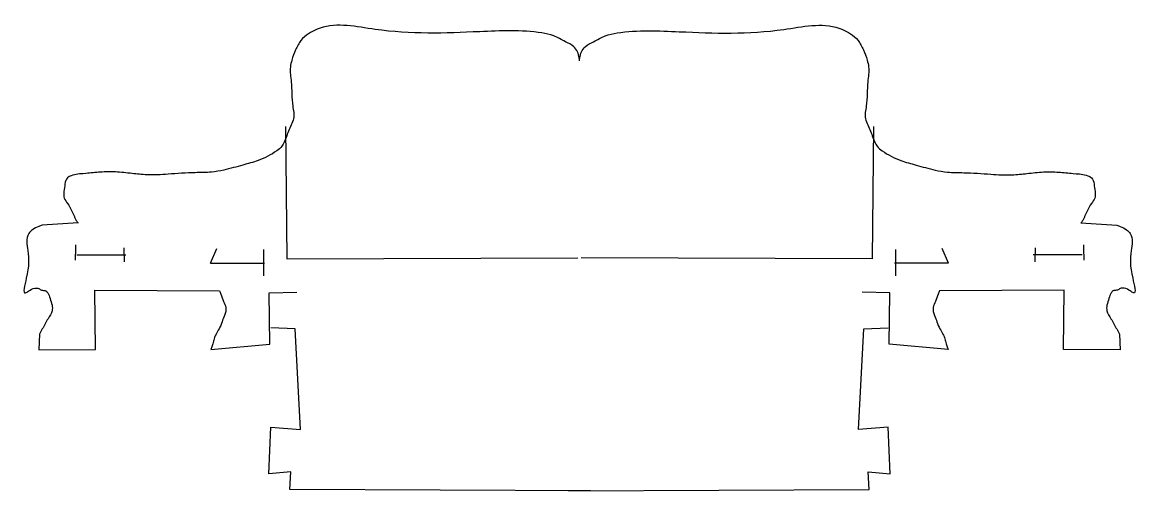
# Model space of a CAD drawing. Extents: x 21 to 145, y 216 to 268.
import ezdxf

# ---------------------------------------------------------------- set-up
doc = ezdxf.new("R2010")
doc.units = 0
doc.layers.add('cuts', color=7, linetype='CONTINUOUS')
doc.layers.add('fold', color=7, linetype='CONTINUOUS')

msp = doc.modelspace()

# ---------------------------------------------------------------- linework, layer by layer
at = {"layer": 'cuts', "color": 1}
msp.add_lwpolyline([(115.595067, 256.58568), (115.477113, 241.841412), (83.039723, 241.959365)], dxfattribs=at)
at = {"layer": 'cuts', "color": 7}
for points in [[(27.0115, 245.851852), (23.001059, 245.615944)], [(138.71408, 245.851852), (142.724524, 245.615944)], [(26.893546, 242.313228), (32.319436, 242.313228)], [(32.111378, 243.087311), (32.153082, 241.502594)], [(41.755768, 241.369597), (42.463497, 243.020953)], [(47.653479, 242.902999), (47.653479, 239.954147)], [(118.072104, 242.902999), (118.072104, 239.954147)], [(123.969814, 241.369596), (123.262086, 243.020953)], [(138.832034, 242.313227), (133.406145, 242.313227)], [(133.614202, 243.087311), (133.572499, 241.502594)], [(41.755768, 241.369597), (47.77143, 241.369597)], [(123.969814, 241.369596), (117.954152, 241.369596)], [(22.706174, 233.466666), (22.647197, 231.697355), (28.957744, 231.756331), (28.898768, 238.361765), (42.758379, 238.302787)], [(143.019407, 233.466666), (143.078385, 231.697355), (136.767837, 231.756331), (136.826813, 238.361765), (122.967202, 238.302787)], [(41.814747, 231.756331), (48.3612, 232.346103), (48.302225, 238.066879), (51.369031, 238.125857)], [(123.910833, 231.756331), (117.36438, 232.346103), (117.423356, 238.066879), (114.356549, 238.125857)], [(84.101306, 216.009451), (50.60233, 216.127406), (50.720285, 218.132626), (48.243245, 217.89672), (48.479155, 223.086702), (51.781871, 222.850793), (51.192101, 234.05644), (48.479155, 234.174391)], [(81.624276, 216.00945), (115.123251, 216.127404), (115.005297, 218.132626), (117.482337, 217.89672), (117.246426, 223.086702), (113.943712, 222.850792), (114.533482, 234.056439), (117.246426, 234.17439)]]:
    msp.add_lwpolyline(points, dxfattribs=at)
for points, knots in [([(82.86279, 263.898838), (82.851732, 264.0102), (82.817273, 264.357214), (82.694684, 264.942673), (82.165527, 265.627303), (81.165367, 266.086096), (80.054311, 266.768864), (76.829366, 267.410187), (70.144284, 267.06656), (62.047359, 266.77855), (55.745215, 268.248502), (53.382814, 267.33742), (52.622687, 266.956964), (51.753895, 266.222868), (51.232852, 265.138993), (50.845164, 264.150913), (50.555366, 262.952258), (50.863062, 261.223554), (50.766133, 259.322994), (51.1756, 257.663128), (50.624995, 256.538575), (50.227865, 255.525975), (49.850946, 254.429546), (49.040789, 253.797538), (48.157384, 253.25866), (46.896768, 252.712645), (45.23254, 252.271807), (43.517732, 251.777872), (41.737839, 251.4483), (39.654486, 251.477145), (37.264132, 251.285671), (34.913158, 251.156436), (32.961218, 251.367134), (31.235766, 251.561452), (29.517345, 251.547765), (27.930152, 251.348998), (26.670057, 251.297866), (25.587643, 250.854696), (25.557512, 249.94156), (25.396568, 249.265931), (25.43457, 248.549225), (25.927865, 247.959195), (26.267082, 247.256128), (26.558266, 246.663217), (26.725567, 246.258343), (26.881989, 246.031764), (26.980118, 245.895447), (27.0115, 245.851852)], [0, 0, 0, 0, 0.33626, 1.047812, 1.762092, 2.834235, 4.30149, 5.650335, 12.5826, 24.221365, 30.367444, 30.802323, 31.79201, 32.913784, 34.134137, 35.342373, 36.110973, 37.795413, 40.491903, 41.901604, 42.655311, 44.148814, 45.23331, 46.013146, 47.157243, 48.351581, 50.112389, 52.316417, 53.707584, 55.521689, 58.545124, 60.909425, 62.562522, 64.42681, 66.113187, 67.714455, 69.178411, 70.021024, 70.801992, 71.648432, 72.17574, 72.862782, 73.876507, 74.526287, 74.843919, 75.18686, 75.348102, 75.348102, 75.348102, 75.348102]), ([(82.86279, 263.898838), (82.873849, 264.0102), (82.908308, 264.357214), (83.030897, 264.942673), (83.560054, 265.627303), (84.560213, 266.086096), (85.67127, 266.768864), (88.896215, 267.410187), (95.581296, 267.06656), (103.678222, 266.77855), (109.980366, 268.248502), (112.342767, 267.33742), (113.102894, 266.956964), (113.971686, 266.222868), (114.492728, 265.138993), (114.880417, 264.150913), (115.170215, 262.952258), (114.862519, 261.223554), (114.959447, 259.322994), (114.549981, 257.663128), (115.100586, 256.538575), (115.497716, 255.525975), (115.874635, 254.429546), (116.684792, 253.797538), (117.568197, 253.25866), (118.828813, 252.712645), (120.49304, 252.271807), (122.207849, 251.777872), (123.987742, 251.4483), (126.071095, 251.477145), (128.461449, 251.285671), (130.812423, 251.156436), (132.764362, 251.367134), (134.489815, 251.561452), (136.208236, 251.547765), (137.79543, 251.348998), (139.055525, 251.297866), (140.137941, 250.854696), (140.16807, 249.94156), (140.329013, 249.265932), (140.291014, 248.549225), (139.797716, 247.959196), (139.458499, 247.256128), (139.167315, 246.663217), (139.000014, 246.258343), (138.843592, 246.031764), (138.745463, 245.895447), (138.71408, 245.851852)], [0, 0, 0, 0, 0.33626, 1.047812, 1.762092, 2.834235, 4.30149, 5.650335, 12.5826, 24.221365, 30.367444, 30.802323, 31.79201, 32.913784, 34.134137, 35.342373, 36.110973, 37.795413, 40.491903, 41.901604, 42.655311, 44.148814, 45.23331, 46.013146, 47.157243, 48.351581, 50.112389, 52.316417, 53.707584, 55.521689, 58.545124, 60.909425, 62.562522, 64.42681, 66.113187, 67.714455, 69.178413, 70.021026, 70.801993, 71.648434, 72.175742, 72.862785, 73.87651, 74.52629, 74.843922, 75.186863, 75.348105, 75.348105, 75.348105, 75.348105]), ([(23.001059, 245.615944), (22.877965, 245.565332), (22.51288, 245.41522), (21.967229, 245.1761), (21.161177, 244.372438), (21.525063, 242.172513), (21.602495, 240.790851), (20.734001, 237.716101), (21.634058, 238.358635), (22.069225, 238.596929), (22.634456, 238.6082), (22.942835, 238.293442), (23.368561, 238.391655), (23.74869, 238.002251), (23.881766, 237.397467), (24.146434, 236.754138), (24.178561, 235.919625), (23.587926, 235.092586), (23.149187, 234.222395), (22.81688, 233.655518), (22.706174, 233.466666)], [0, 0, 0, 0, 0.399566, 1.185068, 1.776798, 3.676466, 6.769119, 8.391803, 8.789286, 9.526314, 9.988533, 10.335072, 10.741528, 11.133645, 11.802979, 12.592163, 13.216899, 14.205494, 15.517936, 16.173601, 16.173601, 16.173601, 16.173601]), ([(142.724524, 245.615944), (142.847618, 245.565332), (143.212702, 245.41522), (143.758353, 245.176101), (144.564403, 244.372437), (144.20052, 242.172514), (144.123087, 240.790851), (144.991581, 237.716101), (144.091525, 238.358635), (143.656357, 238.596929), (143.091126, 238.6082), (142.782746, 238.293442), (142.357021, 238.391655), (141.976893, 238.00225), (141.843816, 237.397468), (141.579149, 236.754138), (141.547019, 235.919625), (142.137656, 235.092586), (142.576394, 234.222395), (142.908701, 233.655518), (143.019407, 233.466666)], [0, 0, 0, 0, 0.399566, 1.185068, 1.776797, 3.676465, 6.769118, 8.391802, 8.789285, 9.526313, 9.988532, 10.335072, 10.741528, 11.133644, 11.802978, 12.592162, 13.216898, 14.205493, 15.517935, 16.1736, 16.1736, 16.1736, 16.1736]), ([(26.73168, 243.420936), (26.728336, 243.236098), (26.720364, 242.795332), (26.704301, 242.225436), (26.693575, 241.840339), (26.689976, 241.711111)], [0, 0, 0, 0, 0.554602, 1.32251, 1.710344, 1.710344, 1.710344, 1.710344]), ([(138.993901, 243.420937), (138.997244, 243.236099), (139.005217, 242.795332), (139.02128, 242.225436), (139.032006, 241.840338), (139.035605, 241.71111)], [0, 0, 0, 0, 0.554602, 1.322511, 1.710346, 1.710346, 1.710346, 1.710346]), ([(42.758379, 238.302787), (42.811339, 238.17482), (42.974357, 237.780922), (43.207406, 237.151649), (43.477792, 236.527811), (43.510086, 235.960276), (43.274732, 235.445773), (43.05083, 234.795422), (42.763383, 234.092427), (42.385153, 233.506446), (42.153042, 232.943921), (42.041871, 232.419727), (41.910621, 232.030138), (41.836662, 231.818916), (41.814747, 231.756331)], [0, 0, 0, 0, 0.415369, 1.278554, 2.016277, 2.442364, 2.934194, 3.683526, 4.517899, 5.199584, 5.770716, 6.331286, 6.80379, 7.002745, 7.002745, 7.002745, 7.002745]), ([(122.967202, 238.302787), (122.914242, 238.17482), (122.751224, 237.780922), (122.518174, 237.151649), (122.247789, 236.527811), (122.215494, 235.960276), (122.450848, 235.445773), (122.67475, 234.795422), (122.962198, 234.092427), (123.340428, 233.506446), (123.572539, 232.943921), (123.68371, 232.419727), (123.81496, 232.030138), (123.888919, 231.818916), (123.910833, 231.756331)], [0, 0, 0, 0, 0.415369, 1.278554, 2.016277, 2.442364, 2.934194, 3.683526, 4.517899, 5.199584, 5.770716, 6.331286, 6.80379, 7.002745, 7.002745, 7.002745, 7.002745])]:
    msp.add_open_spline(points, degree=3, knots=knots, dxfattribs=at)
at = {"layer": 'fold', "color": 1}
msp.add_lwpolyline([(50.130514, 256.58568), (50.248468, 241.841412), (82.685858, 241.959365)], dxfattribs=at)

doc.saveas('drawing.dxf')
